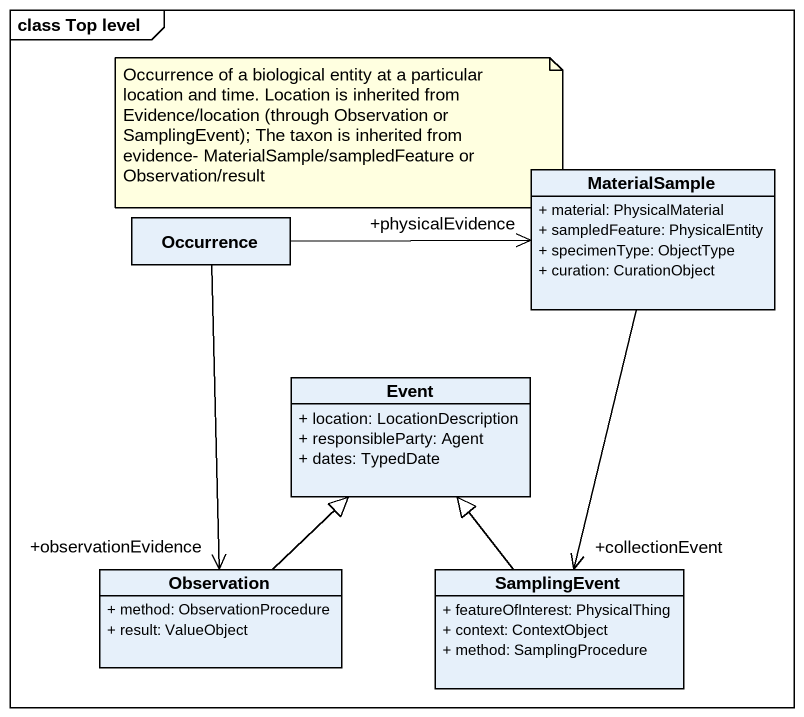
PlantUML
@startuml
mainframe class Top level
hide circle
hide empty members
skinparam classAttributeIconSize 0
class Occurrence
class MaterialSample {
  + material: PhysicalMaterial
  + sampledFeature: PhysicalEntity
  + specimenType: ObjectType
  + curation: CurationObject
}
class Event {
  + location: LocationDescription
  + responsibleParty: Agent
  + dates: TypedDate
}
class Observation {
  + method: ObservationProcedure
  + result: ValueObject
}
class SamplingEvent {
  + featureOfInterest: PhysicalThing
  + context: ContextObject
  + method: SamplingProcedure
}
Occurrence -right-> "+physicalEvidence" MaterialSample
Occurrence --> "+observationEvidence" Observation
MaterialSample --> "+collectionEvent" SamplingEvent
Observation -up-|> Event
SamplingEvent -up-|> Event
note as N1
  Occurrence of a biological entity at a particular location and time. Location is inherited from Evidence/location (through Observation or SamplingEvent); The taxon is inherited from evidence- MaterialSample/sampledFeature or Observation/result
end note
@enduml
